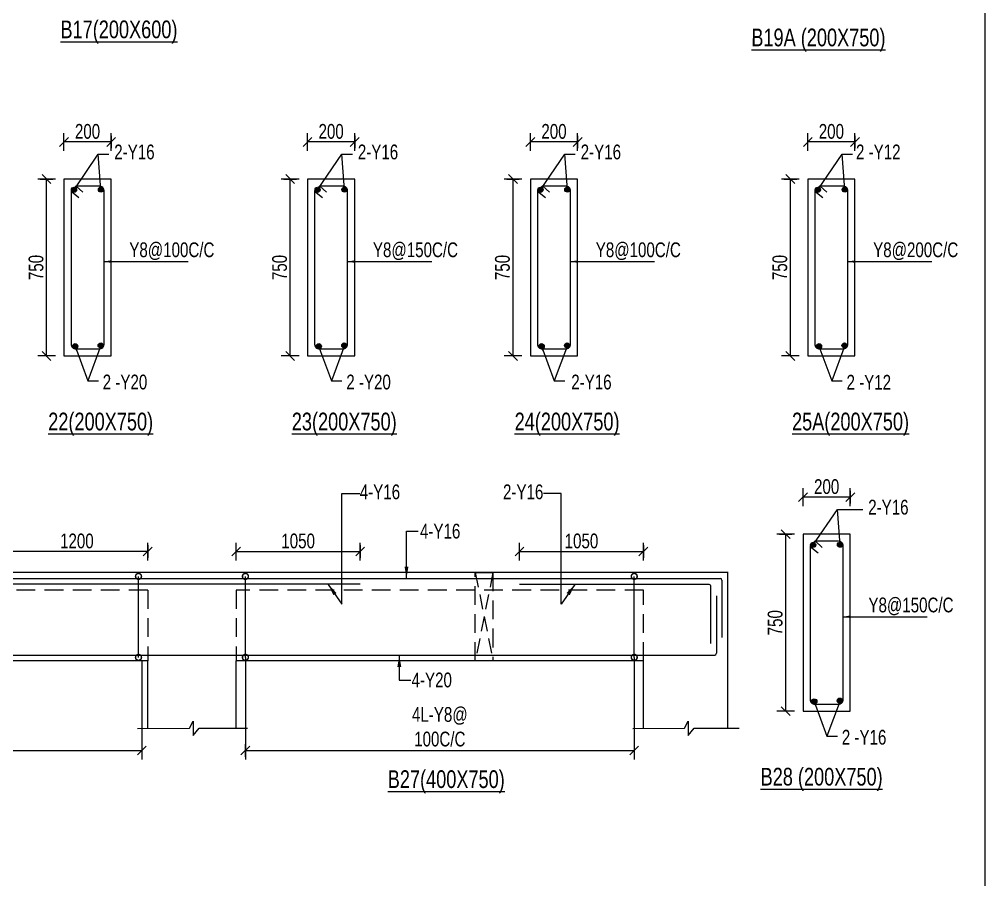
# Model space of a CAD drawing. Header units: millimetres. Extents: x 24879 to 98673, y 1890 to 33226.
# Drawn here: x 50215 to 58396, y 9861 to 17154 of the extents above; entities that cross this region are included whole.
import ezdxf

# ---------------------------------------------------------------- set-up
doc = ezdxf.new("R2010")
doc.units = ezdxf.units.MM
for name, pattern in [('CONTINOUS', [0]), ('CONTINU', [0]), ('HIDDEN', [9.525, 6.35, -3.175])]:
    doc.linetypes.add(name, pattern=pattern)
for name, color, linetype in [('-S-ARROW', 253, 'Continuous'), ('-S-DIM', 3, 'Continuous'), ('-S-MISC', 8, 'Continuous'), ('-STR-BEAM', 4, 'CONTINU'), ('-STR-REINF', 3, 'Continuous'), ('-STR-TEXT', 6, 'Continuous'), ('BEAM', 7, 'Continuous'), ('dim', 8, 'Continuous'), ('rein', 3, 'Continuous'), ('Text', 6, 'Continuous')]:
    doc.layers.add(name, color=color, linetype=linetype)
for name, color, linetype, lineweight in [('-S-STIRUP', 11, 'Continuous', 9), ('-STR-COLUMN', 5, 'HIDDEN', 13), ('-STR-RF-DIM', 252, 'CONTINOUS', 20), ('Elevation-1', 41, 'Continuous', 20), ('S-BEAM-IDEN', 2, 'Continuous', 9), ('SEC TEXT', 9, 'Continuous', 18), ('SLAB LINE', 254, 'HIDDEN', 20)]:
    doc.layers.add(name, color=color, linetype=linetype, lineweight=lineweight)
doc.styles.add('BEAM-LS', font='romans.shx', dxfattribs={"width": 0.8})
doc.styles.add('EL', font='swisscl.ttf')
doc.styles.add('SOBHA', font='swisscl.ttf')
doc.styles.add('sobha.sed', font='swisscl.ttf')
doc.dimstyles.new('S-25', dxfattribs={"dimscale": 25, "dimtxt": 2.5, "dimasz": 1.5, "dimexe": 0.25, "dimexo": 0.5, "dimgap": 0.1, "dimtad": 0, "dimdec": 0, "dimrnd": 0.0005, "dimzin": 0, "dimdsep": 46, "dimtxsty": 'SOBHA', "dimblk": 'OBLIQUE', "dimcen": 0.09, "dimclrd": 8, "dimclre": 8, "dimclrt": 6, "dimadec": 0, "dimazin": 0, "dimtfac": 1, "dimtdec": 0, "dimtofl": 0, "dimtmove": 0, "dimatfit": 3, "dimfxl": 0.18, "dimtolj": 1, "dimtzin": 0, "dimlwd": -1, "dimlwe": -1, "dimarcsym": 0})
doc.dimstyles.new('S-25L', dxfattribs={"dimscale": 25, "dimtxt": 2.5, "dimasz": 2.5, "dimexe": 1.5, "dimexo": 1.5, "dimgap": 0.2, "dimtad": 0, "dimdec": 0, "dimrnd": 0.0005, "dimzin": 0, "dimdsep": 46, "dimtxsty": 'sobha.sed', "dimblk": 'OBLIQUE', "dimcen": 0.09, "dimdle": 1.5, "dimclrd": 8, "dimclre": 8, "dimclrt": 6, "dimadec": 0, "dimazin": 0, "dimtfac": 1, "dimtdec": 0, "dimtofl": 0, "dimtmove": 1, "dimatfit": 3, "dimfxl": 0.18, "dimtolj": 1, "dimtzin": 0, "dimlwd": -1, "dimlwe": -1, "dimarcsym": 0})
doc.dimstyles.new('S-50', dxfattribs={"dimscale": 50, "dimtxt": 2.5, "dimasz": 1.25, "dimexe": 1, "dimexo": 1, "dimgap": 0.5, "dimtad": 1, "dimdec": 0, "dimrnd": 0.0005, "dimzin": 0, "dimdsep": 46, "dimtxsty": 'EL', "dimblk": 'ARCHTICK', "dimcen": 0.09, "dimdle": 1.5, "dimclrd": 251, "dimclre": 251, "dimclrt": 6, "dimadec": 0, "dimazin": 0, "dimtfac": 1, "dimtdec": 0, "dimtofl": 0, "dimtmove": 0, "dimatfit": 3, "dimfxl": 2, "dimtolj": 1, "dimtzin": 0, "dimlwd": -1, "dimlwe": -1, "dimarcsym": 0})
doc.dimstyles.new('S-DIM50', dxfattribs={"dimscale": 50, "dimtxt": 2.5, "dimasz": 1.2, "dimexe": 1.5, "dimexo": 1, "dimgap": 0.5, "dimtad": 1, "dimdec": 0, "dimdsep": 46, "dimtxsty": 'sobha.sed', "dimblk": 'OBLIQUE', "dimcen": 0, "dimdle": 0.75, "dimclrd": 8, "dimclre": 8, "dimclrt": 6, "dimazin": 2, "dimtfac": 1, "dimtdec": 0, "dimtix": 1, "dimtmove": 2, "dimatfit": 3, "dimfxl": 1, "dimtolj": 1, "dimlwd": -1, "dimlwe": 9, "dimarcsym": 0})
doc.dimstyles.new('STIRUP', dxfattribs={"dimscale": 50, "dimtxt": 2.5, "dimasz": 2.2, "dimexe": 0, "dimexo": 0, "dimgap": 0.5, "dimtad": 0, "dimdec": 0, "dimzin": 0, "dimdsep": 46, "dimtxsty": 'BEAM-LS', "dimblk": 'DOTSMALL', "dimcen": 0.09, "dimclrd": 256, "dimclre": 256, "dimclrt": 256, "dimadec": 5, "dimazin": 0, "dimtfac": 1, "dimtdec": 0, "dimtofl": 0, "dimtmove": 0, "dimatfit": 3, "dimldrblk": 'DOTSMALL', "dimfxl": 0, "dimfxlon": 1, "dimtolj": 1, "dimtzin": 0, "dimlwd": -1, "dimlwe": -1, "dimarcsym": 0})

# ---------------------------------------------------------------- blocks, each defined once
blk = doc.blocks.new('_Oblique')
at = {"color": 0, "linetype": 'ByBlock', "lineweight": -2}
for p, q in [((-0.5, -0.5), (0.5, 0.5)), ((0, 0.71), (0, -0.71))]:
    blk.add_line(p, q, dxfattribs=at)
blk = doc.blocks.new('*D133')
at = {"layer": '-S-DIM', "color": 8, "linetype": 'Continuous', "lineweight": 9, "transparency": 16777216}
for p, q in [((50593.5, 16038.7), (50593.5, 16188.7)), ((50993.5, 16038.7), (50993.5, 16188.7))]:
    blk.add_line(p, q, dxfattribs=at)
at = {"layer": '-S-DIM', "color": 8, "linetype": 'Continuous', "transparency": 16777216}
blk.add_line((50994.3, 16113.7), (50592.8, 16113.7), dxfattribs=at)
at = {"layer": '-S-DIM', "color": 8, "transparency": 16777216, "xscale": 75, "yscale": 75, "zscale": 75, "rotation": 180}
blk.add_blockref('_Oblique', (50593.5, 16113.7), dxfattribs=at)
at = {"layer": '-S-DIM', "color": 8, "transparency": 16777216, "xscale": 75, "yscale": 75, "zscale": 75}
blk.add_blockref('_Oblique', (50993.5, 16113.7), dxfattribs=at)
at = {"layer": '-S-DIM', "color": 6, "transparency": 16777216, "insert": (50793.5, 16202.7), "char_height": 125, "attachment_point": 5, "style": 'sobha.sed'}
blk.add_mtext('\\A1;200', dxfattribs=at)
blk = doc.blocks.new('*D134')
at = {"layer": '-S-DIM', "color": 8, "linetype": 'Continuous', "lineweight": 9, "transparency": 16777216}
for p, q in [((50521.3, 15799.8), (50371.3, 15799.8)), ((50521.3, 14299.8), (50371.3, 14299.8))]:
    blk.add_line(p, q, dxfattribs=at)
at = {"layer": '-S-DIM', "color": 8, "linetype": 'Continuous', "transparency": 16777216}
blk.add_line((50446.3, 14299), (50446.3, 15800.5), dxfattribs=at)
at = {"layer": '-S-DIM', "color": 8, "transparency": 16777216, "xscale": 75, "yscale": 75, "zscale": 75}
for p, rotation in [((50446.3, 15799.8), 90), ((50446.3, 14299.8), 270)]:
    blk.add_blockref('_Oblique', p, dxfattribs=dict(at, rotation=rotation))
at = {"layer": '-S-DIM', "color": 6, "transparency": 16777216, "insert": (50357.3, 15049.8), "char_height": 125, "attachment_point": 5, "rotation": 90, "style": 'sobha.sed'}
blk.add_mtext('\\A1;750', dxfattribs=at)
blk = doc.blocks.new('*D135')
at = {"layer": '-S-DIM', "color": 8, "linetype": 'Continuous', "lineweight": 9, "transparency": 16777216}
for p, q in [((52657.7, 16038.7), (52657.7, 16188.7)), ((53057.7, 16038.7), (53057.7, 16188.7))]:
    blk.add_line(p, q, dxfattribs=at)
at = {"layer": '-S-DIM', "color": 8, "linetype": 'Continuous', "transparency": 16777216}
blk.add_line((53058.4, 16113.7), (52656.9, 16113.7), dxfattribs=at)
at = {"layer": '-S-DIM', "color": 8, "transparency": 16777216, "xscale": 75, "yscale": 75, "zscale": 75, "rotation": 180}
blk.add_blockref('_Oblique', (52657.7, 16113.7), dxfattribs=at)
at = {"layer": '-S-DIM', "color": 8, "transparency": 16777216, "xscale": 75, "yscale": 75, "zscale": 75}
blk.add_blockref('_Oblique', (53057.7, 16113.7), dxfattribs=at)
at = {"layer": '-S-DIM', "color": 6, "transparency": 16777216, "insert": (52857.7, 16202.7), "char_height": 125, "attachment_point": 5, "style": 'sobha.sed'}
blk.add_mtext('\\A1;200', dxfattribs=at)
blk = doc.blocks.new('*D136')
at = {"layer": '-S-DIM', "color": 8, "linetype": 'Continuous', "lineweight": 9, "transparency": 16777216}
for p, q in [((52585.5, 15799.8), (52435.5, 15799.8)), ((52585.5, 14299.8), (52435.5, 14299.8))]:
    blk.add_line(p, q, dxfattribs=at)
at = {"layer": '-S-DIM', "color": 8, "linetype": 'Continuous', "transparency": 16777216}
blk.add_line((52510.5, 14299), (52510.5, 15800.5), dxfattribs=at)
at = {"layer": '-S-DIM', "color": 8, "transparency": 16777216, "xscale": 75, "yscale": 75, "zscale": 75}
for p, rotation in [((52510.5, 15799.8), 90), ((52510.5, 14299.8), 270)]:
    blk.add_blockref('_Oblique', p, dxfattribs=dict(at, rotation=rotation))
at = {"layer": '-S-DIM', "color": 6, "transparency": 16777216, "insert": (52421.4, 15049.8), "char_height": 125, "attachment_point": 5, "rotation": 90, "style": 'sobha.sed'}
blk.add_mtext('\\A1;750', dxfattribs=at)
blk = doc.blocks.new('*D137')
at = {"layer": '-S-DIM', "color": 8, "linetype": 'Continuous', "lineweight": 9, "transparency": 16777216}
for p, q in [((54546, 16038.7), (54546, 16188.7)), ((54946, 16038.7), (54946, 16188.7))]:
    blk.add_line(p, q, dxfattribs=at)
at = {"layer": '-S-DIM', "color": 8, "linetype": 'Continuous', "transparency": 16777216}
blk.add_line((54946.7, 16113.7), (54545.2, 16113.7), dxfattribs=at)
at = {"layer": '-S-DIM', "color": 8, "transparency": 16777216, "xscale": 75, "yscale": 75, "zscale": 75, "rotation": 180}
blk.add_blockref('_Oblique', (54546, 16113.7), dxfattribs=at)
at = {"layer": '-S-DIM', "color": 8, "transparency": 16777216, "xscale": 75, "yscale": 75, "zscale": 75}
blk.add_blockref('_Oblique', (54946, 16113.7), dxfattribs=at)
at = {"layer": '-S-DIM', "color": 6, "transparency": 16777216, "insert": (54746, 16202.7), "char_height": 125, "attachment_point": 5, "style": 'sobha.sed'}
blk.add_mtext('\\A1;200', dxfattribs=at)
blk = doc.blocks.new('*D138')
at = {"layer": '-S-DIM', "color": 8, "linetype": 'Continuous', "lineweight": 9, "transparency": 16777216}
for p, q in [((54473.8, 15799.8), (54323.8, 15799.8)), ((54473.8, 14299.8), (54323.8, 14299.8))]:
    blk.add_line(p, q, dxfattribs=at)
at = {"layer": '-S-DIM', "color": 8, "linetype": 'Continuous', "transparency": 16777216}
blk.add_line((54398.8, 14299), (54398.8, 15800.5), dxfattribs=at)
at = {"layer": '-S-DIM', "color": 8, "transparency": 16777216, "xscale": 75, "yscale": 75, "zscale": 75}
for p, rotation in [((54398.8, 15799.8), 90), ((54398.8, 14299.8), 270)]:
    blk.add_blockref('_Oblique', p, dxfattribs=dict(at, rotation=rotation))
at = {"layer": '-S-DIM', "color": 6, "transparency": 16777216, "insert": (54309.8, 15049.8), "char_height": 125, "attachment_point": 5, "rotation": 90, "style": 'sobha.sed'}
blk.add_mtext('\\A1;750', dxfattribs=at)
blk = doc.blocks.new('*D139')
at = {"layer": '-S-DIM', "color": 8, "linetype": 'Continuous', "lineweight": 9, "transparency": 16777216}
for p, q in [((56896.5, 16038.7), (56896.5, 16188.7)), ((57296.5, 16038.7), (57296.5, 16188.7))]:
    blk.add_line(p, q, dxfattribs=at)
at = {"layer": '-S-DIM', "color": 8, "linetype": 'Continuous', "transparency": 16777216}
blk.add_line((57297.3, 16113.7), (56895.8, 16113.7), dxfattribs=at)
at = {"layer": '-S-DIM', "color": 8, "transparency": 16777216, "xscale": 75, "yscale": 75, "zscale": 75, "rotation": 180}
blk.add_blockref('_Oblique', (56896.5, 16113.7), dxfattribs=at)
at = {"layer": '-S-DIM', "color": 8, "transparency": 16777216, "xscale": 75, "yscale": 75, "zscale": 75}
blk.add_blockref('_Oblique', (57296.5, 16113.7), dxfattribs=at)
at = {"layer": '-S-DIM', "color": 6, "transparency": 16777216, "insert": (57096.5, 16202.7), "char_height": 125, "attachment_point": 5, "style": 'sobha.sed'}
blk.add_mtext('\\A1;200', dxfattribs=at)
blk = doc.blocks.new('*D155')
at = {"layer": '-S-DIM', "color": 8, "linetype": 'Continuous', "lineweight": 9, "transparency": 16777216}
for p, q in [((56824.3, 15799.8), (56674.3, 15799.8)), ((56824.3, 14299.8), (56674.3, 14299.8))]:
    blk.add_line(p, q, dxfattribs=at)
at = {"layer": '-S-DIM', "color": 8, "linetype": 'Continuous', "transparency": 16777216}
blk.add_line((56749.3, 14299), (56749.3, 15800.5), dxfattribs=at)
at = {"layer": '-S-DIM', "color": 8, "transparency": 16777216, "xscale": 75, "yscale": 75, "zscale": 75}
for p, rotation in [((56749.3, 15799.8), 90), ((56749.3, 14299.8), 270)]:
    blk.add_blockref('_Oblique', p, dxfattribs=dict(at, rotation=rotation))
at = {"layer": '-S-DIM', "color": 6, "transparency": 16777216, "insert": (56660.3, 15049.8), "char_height": 125, "attachment_point": 5, "rotation": 90, "style": 'sobha.sed'}
blk.add_mtext('\\A1;750', dxfattribs=at)
blk = doc.blocks.new('*D163')
at = {"layer": '-S-DIM', "color": 8, "linetype": 'Continuous', "lineweight": 9, "transparency": 16777216}
for p, q in [((50103.1, 12567.2), (50103.1, 12717.2)), ((51303.1, 12567.2), (51303.1, 12717.2))]:
    blk.add_line(p, q, dxfattribs=at)
at = {"layer": '-S-DIM', "color": 8, "linetype": 'Continuous', "transparency": 16777216}
blk.add_line((51303.9, 12642.2), (50102.4, 12642.2), dxfattribs=at)
at = {"layer": '-S-DIM', "color": 8, "transparency": 16777216, "xscale": 75, "yscale": 75, "zscale": 75, "rotation": 180}
blk.add_blockref('_Oblique', (50103.1, 12642.2), dxfattribs=at)
at = {"layer": '-S-DIM', "color": 8, "transparency": 16777216, "xscale": 75, "yscale": 75, "zscale": 75}
blk.add_blockref('_Oblique', (51303.1, 12642.2), dxfattribs=at)
at = {"layer": '-S-DIM', "color": 6, "transparency": 16777216, "insert": (50703.1, 12731.2), "char_height": 125, "attachment_point": 5, "style": 'sobha.sed'}
blk.add_mtext('\\A1;1200', dxfattribs=at)
blk = doc.blocks.new('*D165')
at = {"layer": '-STR-RF-DIM', "color": 8, "linetype": 'Continuous', "lineweight": 9, "transparency": 16777216}
for p, q in [((47469, 11744.1), (47469, 10880.3)), ((51253.1, 11714.7), (51253.1, 10880.3))]:
    blk.add_line(p, q, dxfattribs=at)
at = {"layer": '-STR-RF-DIM', "color": 8, "linetype": 'Continuous', "transparency": 16777216}
blk.add_line((47468.3, 10955.3), (51253.9, 10955.3), dxfattribs=at)
at = {"layer": '-STR-RF-DIM', "color": 8, "transparency": 16777216, "xscale": 75, "yscale": 75, "zscale": 75, "rotation": 180}
blk.add_blockref('_Oblique', (47469, 10955.3), dxfattribs=at)
at = {"layer": '-STR-RF-DIM', "color": 8, "transparency": 16777216, "xscale": 75, "yscale": 75, "zscale": 75}
blk.add_blockref('_Oblique', (51253.1, 10955.3), dxfattribs=at)
at = {"layer": '-STR-RF-DIM', "color": 6, "transparency": 16777216, "insert": (49361.1, 11156.2), "char_height": 125, "attachment_point": 5, "style": 'sobha.sed'}
blk.add_mtext('\\A1;4L-Y10@\\P100C/C', dxfattribs=at)
blk = doc.blocks.new('_DotSmall')
at = {"color": 0, "linetype": 'ByBlock', "const_width": 0.5}
blk.add_lwpolyline([(-0.0625, 0, 1), (0.0625, 0, 1)], format="xyb", close=True, dxfattribs=at)
blk = doc.blocks.new('*D166')
at = {"layer": '-S-STIRUP', "ltscale": 100, "transparency": 16777216}
blk.add_line((51225.3, 11745), (51225.3, 12431.7), dxfattribs=at)
at = {"layer": '-S-STIRUP', "linetype": 'CONTINU', "ltscale": 100, "transparency": 16777216, "xscale": 100, "yscale": 100, "zscale": 100}
for p, rotation in [((51225.3, 12431.7), 90), ((51225.3, 11745), 270)]:
    blk.add_blockref('_DotSmall', p, dxfattribs=dict(at, rotation=rotation))
blk = doc.blocks.new('_ArchTick')
at = {"color": 0, "linetype": 'ByBlock', "const_width": 0.15}
blk.add_lwpolyline([(-0.5, -0.5), (0.5, 0.5)], dxfattribs=at)
blk = doc.blocks.new('*D167')
at = {"layer": '-S-DIM', "color": 8, "linetype": 'Continuous', "lineweight": 9, "transparency": 16777216}
for p, q in [((52053.1, 12567.2), (52053.1, 12717.2)), ((53103.1, 12567.2), (53103.1, 12717.2))]:
    blk.add_line(p, q, dxfattribs=at)
at = {"layer": '-S-DIM', "color": 8, "linetype": 'Continuous', "transparency": 16777216}
blk.add_line((52052.4, 12642.2), (53103.9, 12642.2), dxfattribs=at)
at = {"layer": '-S-DIM', "color": 8, "transparency": 16777216, "xscale": 75, "yscale": 75, "zscale": 75, "rotation": 180}
blk.add_blockref('_Oblique', (52053.1, 12642.2), dxfattribs=at)
at = {"layer": '-S-DIM', "color": 8, "transparency": 16777216, "xscale": 75, "yscale": 75, "zscale": 75}
blk.add_blockref('_Oblique', (53103.1, 12642.2), dxfattribs=at)
at = {"layer": '-S-DIM', "color": 6, "transparency": 16777216, "insert": (52578.1, 12731.2), "char_height": 125, "attachment_point": 5, "style": 'sobha.sed'}
blk.add_mtext('\\A1;1050', dxfattribs=at)
blk = doc.blocks.new('*D168')
at = {"layer": '-S-DIM', "color": 8, "linetype": 'Continuous', "lineweight": 9, "transparency": 16777216}
for p, q in [((54453.8, 12567.2), (54453.8, 12717.2)), ((55503.9, 12567.2), (55503.9, 12717.2))]:
    blk.add_line(p, q, dxfattribs=at)
at = {"layer": '-S-DIM', "color": 8, "linetype": 'Continuous', "transparency": 16777216}
blk.add_line((54453.1, 12642.2), (55504.6, 12642.2), dxfattribs=at)
at = {"layer": '-S-DIM', "color": 8, "transparency": 16777216, "xscale": 75, "yscale": 75, "zscale": 75, "rotation": 180}
blk.add_blockref('_Oblique', (54453.8, 12642.2), dxfattribs=at)
at = {"layer": '-S-DIM', "color": 8, "transparency": 16777216, "xscale": 75, "yscale": 75, "zscale": 75}
blk.add_blockref('_Oblique', (55503.9, 12642.2), dxfattribs=at)
at = {"layer": '-S-DIM', "color": 6, "transparency": 16777216, "insert": (54978.9, 12731.2), "char_height": 125, "attachment_point": 5, "style": 'sobha.sed'}
blk.add_mtext('\\A1;1050', dxfattribs=at)
blk = doc.blocks.new('*D169')
at = {"layer": '-S-STIRUP', "ltscale": 100, "transparency": 16777216}
blk.add_line((52131, 11745), (52131, 12431.7), dxfattribs=at)
at = {"layer": '-S-STIRUP', "linetype": 'CONTINU', "ltscale": 100, "transparency": 16777216, "xscale": 100, "yscale": 100, "zscale": 100}
for p, rotation in [((52131, 12431.7), 90), ((52131, 11745), 270)]:
    blk.add_blockref('_DotSmall', p, dxfattribs=dict(at, rotation=rotation))
blk = doc.blocks.new('*D170')
at = {"layer": '-STR-RF-DIM', "color": 8, "linetype": 'Continuous', "lineweight": 9, "transparency": 16777216}
for p, q in [((52131, 11744.1), (52131, 10880.3)), ((55426.1, 11745), (55426.1, 10880.3))]:
    blk.add_line(p, q, dxfattribs=at)
at = {"layer": '-STR-RF-DIM', "color": 8, "linetype": 'Continuous', "transparency": 16777216}
blk.add_line((52130.2, 10955.3), (55426.8, 10955.3), dxfattribs=at)
at = {"layer": '-STR-RF-DIM', "color": 8, "transparency": 16777216, "xscale": 75, "yscale": 75, "zscale": 75, "rotation": 180}
blk.add_blockref('_Oblique', (52131, 10955.3), dxfattribs=at)
at = {"layer": '-STR-RF-DIM', "color": 8, "transparency": 16777216, "xscale": 75, "yscale": 75, "zscale": 75}
blk.add_blockref('_Oblique', (55426.1, 10955.3), dxfattribs=at)
at = {"layer": '-STR-RF-DIM', "color": 6, "transparency": 16777216, "insert": (53778.5, 11156.2), "char_height": 125, "attachment_point": 5, "style": 'sobha.sed'}
blk.add_mtext('\\A1;4L-Y8@\\P100C/C', dxfattribs=at)
blk = doc.blocks.new('*D171')
at = {"layer": '-S-STIRUP', "ltscale": 100, "transparency": 16777216}
blk.add_line((55426.1, 11745), (55426.1, 12431.7), dxfattribs=at)
at = {"layer": '-S-STIRUP', "linetype": 'CONTINU', "ltscale": 100, "transparency": 16777216, "xscale": 100, "yscale": 100, "zscale": 100}
for p, rotation in [((55426.1, 12431.7), 90), ((55426.1, 11745), 270)]:
    blk.add_blockref('_DotSmall', p, dxfattribs=dict(at, rotation=rotation))
blk = doc.blocks.new('A$Ccd2fb86f')
at = {"layer": 'Elevation-1', "color": 6, "ltscale": 20}
blk.add_lwpolyline([(0, 545.01), (670.34, 545.01), (670.34, 0), (0, 0)], close=True, dxfattribs=at)
blk = doc.blocks.new('*D331')
at = {"layer": '-S-DIM', "color": 8, "linetype": 'Continuous', "lineweight": 9, "transparency": 16777216}
for p, q in [((56856.6, 13028), (56856.6, 13178)), ((57256.6, 13028), (57256.6, 13178))]:
    blk.add_line(p, q, dxfattribs=at)
at = {"layer": '-S-DIM', "color": 8, "linetype": 'Continuous', "transparency": 16777216}
blk.add_line((57257.3, 13103), (56855.8, 13103), dxfattribs=at)
at = {"layer": '-S-DIM', "color": 8, "transparency": 16777216, "xscale": 75, "yscale": 75, "zscale": 75, "rotation": 180}
blk.add_blockref('_Oblique', (56856.6, 13103), dxfattribs=at)
at = {"layer": '-S-DIM', "color": 8, "transparency": 16777216, "xscale": 75, "yscale": 75, "zscale": 75}
blk.add_blockref('_Oblique', (57256.6, 13103), dxfattribs=at)
at = {"layer": '-S-DIM', "color": 6, "transparency": 16777216, "insert": (57056.6, 13192), "char_height": 125, "attachment_point": 5, "style": 'sobha.sed'}
blk.add_mtext('\\A1;200', dxfattribs=at)
blk = doc.blocks.new('*D332')
at = {"layer": '-S-DIM', "color": 8, "linetype": 'Continuous', "lineweight": 9, "transparency": 16777216}
for p, q in [((56784.4, 12789), (56634.4, 12789)), ((56784.4, 11289), (56634.4, 11289))]:
    blk.add_line(p, q, dxfattribs=at)
at = {"layer": '-S-DIM', "color": 8, "linetype": 'Continuous', "transparency": 16777216}
blk.add_line((56709.4, 11288.3), (56709.4, 12789.8), dxfattribs=at)
at = {"layer": '-S-DIM', "color": 8, "transparency": 16777216, "xscale": 75, "yscale": 75, "zscale": 75}
for p, rotation in [((56709.4, 12789), 90), ((56709.4, 11289), 270)]:
    blk.add_blockref('_Oblique', p, dxfattribs=dict(at, rotation=rotation))
at = {"layer": '-S-DIM', "color": 6, "transparency": 16777216, "insert": (56620.4, 12039), "char_height": 125, "attachment_point": 5, "rotation": 90, "style": 'sobha.sed'}
blk.add_mtext('\\A1;750', dxfattribs=at)

msp = doc.modelspace()

# ---------------------------------------------------------------- hatches: boundary and pattern name
at = {"layer": 'rein', "ltscale": 3000}
for points in [[(50700.7, 15708.9, -1), (50657.1, 15708.9, -1)], [(50928.6, 15710.6, -1), (50885, 15710.6, -1)], [(52764.9, 15708.9, -1), (52721.3, 15708.9, -1)], [(52992.7, 15710.6, -1), (52949.2, 15710.6, -1)], [(54653.2, 15708.9, -1), (54609.6, 15708.9, -1)], [(54881.1, 15710.6, -1), (54837.5, 15710.6, -1)], [(57003.8, 15708.9, -1), (56960.2, 15708.9, -1)], [(57231.6, 15710.6, -1), (57188, 15710.6, -1)], [(50710.8, 14382.7, -1), (50667.2, 14382.7, -1)], [(50926.6, 14388.7, -1), (50883, 14388.7, -1)], [(52774.9, 14382.7, -1), (52731.3, 14382.7, -1)], [(52990.8, 14388.7, -1), (52947.2, 14388.7, -1)], [(54663.2, 14382.7, -1), (54619.6, 14382.7, -1)], [(54879.1, 14388.7, -1), (54835.5, 14388.7, -1)], [(57013.8, 14382.7, -1), (56970.2, 14382.7, -1)], [(57229.6, 14388.7, -1), (57186, 14388.7, -1)], [(56963.8, 12698.2, -1), (56920.2, 12698.2, -1)], [(57191.7, 12699.9, -1), (57148.1, 12699.9, -1)], [(56973.8, 11372, -1), (56930.2, 11372, -1)], [(57189.7, 11377.9, -1), (57146.1, 11377.9, -1)]]:
    msp.add_hatch(color=256, dxfattribs=at).paths.add_polyline_path(points)

# ---------------------------------------------------------------- linework, layer by layer
at = {"layer": '-S-MISC', "linetype": 'ByBlock', "ltscale": 1000, "elevation": 0}
for points in [[(51218, 11143.5), (51657.3, 11143.8), (51688.2, 11203.5), (51688.2, 11083.3), (51738, 11143.8), (52149.3, 11143.8)], [(55413.2, 11143.5), (55852.5, 11143.8), (55883.4, 11203.5), (55883.4, 11083.3), (55933.3, 11143.8), (56314.1, 11143.8)]]:
    msp.add_lwpolyline(points, dxfattribs=at)
at = {"layer": '-STR-BEAM'}
for p, q in [((51303.1, 12464.7, 0), (47385, 12464.7, 0)), ((56223.4, 12464.7, 0), (51303.1, 12464.7, 0)), ((51303.1, 11714.7, 0), (47385, 11714.7, 0)), ((55503.9, 11714.7, 0), (52053.1, 11714.7, 0))]:
    msp.add_line(p, q, dxfattribs=at)
at = {"layer": '-STR-BEAM', "linetype": 'HIDDEN', "ltscale": 25, "elevation": 0}
msp.add_lwpolyline([(54079.2, 12464.7), (54229.2, 12464.8), (54229.2, 11714.8), (54079.2, 11714.8), (54079.2, 12464.7)], dxfattribs=at)
at = {"layer": '-STR-COLUMN', "linetype": 'Continuous', "ltscale": 10}
for p, q in [((56219.2, 11143.8, 0), (56219.2, 12464.7, 0)), ((51303.1, 11143.8, 0), (51303.1, 11714.7, 0)), ((52053.1, 11143.8, 0), (52053.1, 11714.7, 0)), ((55503.9, 11143.8, 0), (55503.9, 11714.7, 0))]:
    msp.add_line(p, q, dxfattribs=at)
at = {"layer": '-STR-REINF', "ltscale": 10}
for p, q in [((39608.8, 12414.7, 0), (56158.5, 12414.7, 0)), ((53103.1, 12364.7, 0), (50103.1, 12364.7, 0)), ((56169.2, 12399.7, 0), (56169.2, 11914, 0)), ((56122.9, 12265.4, 0), (56122.9, 11779.7, 0)), ((39658.8, 11764.7, 0), (56107.9, 11764.7, 0))]:
    msp.add_line(p, q, dxfattribs=at)
at = {"layer": '-STR-REINF', "ltscale": 10, "elevation": 0}
msp.add_lwpolyline([(54453.8, 12364.7), (56057.9, 12364.7, -0.414214), (56072.9, 12349.7), (56072.9, 11864)], format="xyb", dxfattribs=at)
at = {"layer": '-STR-REINF', "ltscale": 10}
for centre, start, end in [((56154.2, 12399.7, 0), 0, 90), ((56107.9, 11779.7, 0), 270, 0)]:
    msp.add_arc(centre, 15, start, end, dxfattribs=at)
at = {"layer": 'BEAM', "ltscale": 0.05}
for points, elevation in [([(50593.5, 14299.8), (50993.5, 14299.8), (50993.5, 15799.8), (50593.5, 15799.8)], 178586.6), ([(52657.7, 14299.8), (53057.7, 14299.8), (53057.7, 15799.8), (52657.7, 15799.8)], 178586.6), ([(54546, 14299.8), (54946, 14299.8), (54946, 15799.8), (54546, 15799.8)], 178586.6), ([(56896.5, 14299.8), (57296.5, 14299.8), (57296.5, 15799.8), (56896.5, 15799.8)], 178586.6), ([(56856.6, 11289), (57256.6, 11289), (57256.6, 12789), (56856.6, 12789)], 0)]:
    msp.add_lwpolyline(points, close=True, dxfattribs=dict(at, elevation=elevation))
at = {"layer": 'rein', "ltscale": 3000}
for p, q in [((50698.2, 15739.8, 178586.6), (50754.8, 15687.1, 178586.6)), ((52762.4, 15739.8, 178586.6), (52819, 15687.1, 178586.6)), ((54650.7, 15739.8, 178586.6), (54707.3, 15687.1, 178586.6)), ((57001.3, 15739.8, 178586.6), (57057.9, 15687.1, 178586.6)), ((50653.5, 15695.6, 178586.6), (50720.8, 15643, 178586.6)), ((52717.7, 15695.6, 178586.6), (52785, 15643, 178586.6)), ((54606, 15695.6, 178586.6), (54673.3, 15643, 178586.6)), ((56956.5, 15695.6, 178586.6), (57023.8, 15643, 178586.6)), ((56916.6, 12684.9, 0), (56983.9, 12632.3, 0)), ((56961.3, 12729, 0), (57017.9, 12676.3, 0))]:
    msp.add_line(p, q, dxfattribs=at)
for points, elevation in [([(50693.5, 14359.8), (50893.5, 14359.8, 0.414214), (50933.5, 14399.8), (50933.5, 15699.8, 0.414214), (50893.5, 15739.8), (50693.5, 15739.8), (50653.5, 15699.8), (50653.5, 14399.8, 0.414214)], 178586.6), ([(52757.7, 14359.8), (52957.7, 14359.8, 0.414214), (52997.7, 14399.8), (52997.7, 15699.8, 0.414214), (52957.7, 15739.8), (52757.7, 15739.8), (52717.7, 15699.8), (52717.7, 14399.8, 0.414214)], 178586.6), ([(54646, 14359.8), (54846, 14359.8, 0.414214), (54886, 14399.8), (54886, 15699.8, 0.414214), (54846, 15739.8), (54646, 15739.8), (54606, 15699.8), (54606, 14399.8, 0.414214)], 178586.6), ([(56996.5, 14359.8), (57196.5, 14359.8, 0.414214), (57236.5, 14399.8), (57236.5, 15699.8, 0.414214), (57196.5, 15739.8), (56996.5, 15739.8), (56956.5, 15699.8), (56956.5, 14399.8, 0.414214)], 178586.6), ([(56956.6, 11349), (57156.6, 11349, 0.414214), (57196.6, 11389), (57196.6, 12689, 0.414214), (57156.6, 12729), (56956.6, 12729), (56916.6, 12689), (56916.6, 11389, 0.414214)], 0)]:
    msp.add_lwpolyline(points, format="xyb", close=True, dxfattribs=dict(at, elevation=elevation))
for centre in [(50678.9, 15708.9, 178586.6), (50906.8, 15710.6, 178586.6), (52743.1, 15708.9, 178586.6), (52970.9, 15710.6, 178586.6), (54631.4, 15708.9, 178586.6), (54859.3, 15710.6, 178586.6), (56982, 15708.9, 178586.6), (57209.8, 15710.6, 178586.6), (50689, 14382.7, 178586.6), (50904.8, 14388.7, 178586.6), (52753.1, 14382.7, 178586.6), (52969, 14388.7, 178586.6), (54641.4, 14382.7, 178586.6), (54857.3, 14388.7, 178586.6), (56992, 14382.7, 178586.6), (57207.8, 14388.7, 178586.6), (56942, 12698.2, 0), (57169.9, 12699.9, 0), (56952, 11372, 0), (57167.9, 11377.9, 0)]:
    msp.add_circle(centre, 21.8, dxfattribs=at)
at = {"layer": 'S-BEAM-IDEN', "color": 9, "linetype": 'HIDDEN', "ltscale": 20}
for p, q in [((54079.2, 12464.8, 0), (54229.2, 11714.8, 0)), ((54229.2, 12464.7, 0), (54079.2, 11714.8, 0))]:
    msp.add_line(p, q, dxfattribs=at)
at = {"layer": 'SLAB LINE', "linetype": 'HIDDEN', "ltscale": 25}
for p, q in [((51303.1, 12314.7, 0), (47385, 12314.7, 0)), ((51303.1, 12314.7, 0), (51303.1, 11714.7, 0)), ((52053.2, 12314.7, 0), (52053.1, 11714.7, 0)), ((55503.9, 12314.6, 0), (52053.1, 12314.7, 0)), ((55503.9, 11714.7, 0), (55503.9, 12314.6, 0))]:
    msp.add_line(p, q, dxfattribs=at)

# ---------------------------------------------------------------- block references
at = {"layer": 'Elevation-1', "color": 6, "ltscale": 20, "xscale": 50, "yscale": 50, "zscale": 50}
msp.add_blockref('A$Ccd2fb86f', (24878.6, 5533.7), dxfattribs=at)

# ---------------------------------------------------------------- texts
at = {"layer": '-STR-TEXT', "color": 6, "char_height": 125, "width": 281.386, "style": 'SOBHA'}
for s, insert, attachment_point in [('\\A1;4-Y16', (53100.1, 13210.6, 0), 1), ('\\A1;2-Y16', (54656, 13210.6, 0), 3), ('\\A1;4-Y20', (53539.2, 11489.4, 0), 7)]:
    msp.add_mtext(s, dxfattribs=dict(at, insert=insert, attachment_point=attachment_point))
at = {"layer": '-STR-TEXT', "color": 6, "insert": (53610.6, 12877.7, 0), "char_height": 125, "attachment_point": 1, "style": 'SOBHA'}
msp.add_mtext('\\A1;4-Y16', dxfattribs=at)
at = {"layer": 'SEC TEXT', "color": 1, "linetype": 'ByBlock', "style": 'sobha.sed'}
for s, p in [('%%UB17(200X600)', (50563.9, 16993.3, -178586.6)), ('%%UB19A (200X750)', (56418.4, 16924.8, 357173.2)), ('%%U22(200X750)', (50460.2, 13669.4, 178586.6)), ('%%U23(200X750)', (52524.3, 13669.4, 178586.6)), ('%%U24(200X750)', (54412.6, 13669.4, 178586.6)), ('%%U25A(200X750)', (56763.2, 13669.4, 178586.6)), ('%%UB28 (200X750)', (56496.9, 10658.7, 0)), ('%%UB27(400X750)', (53337.4, 10638, 0))]:
    msp.add_text(s, height=150, rotation=359.98928, dxfattribs=at).set_placement(p)
at = {"layer": 'Text', "ltscale": 3000, "char_height": 125, "style": 'SOBHA'}
for s, insert, width, attachment_point in [('2-Y16', (51190.8, 16091.7, 178586.6), 726.545, 2), ('2-Y16', (53254.9, 16091.7, 178586.6), 726.545, 2), ('2-Y16', (55143.3, 16091.7, 178586.6), 726.545, 2), ('2 -Y12', (57493.8, 16091.7, 178586.6), 726.545, 2), ('Y8@100C/C', (51508.1, 15262.5, 178586.6), 826.545, 2), ('Y8@150C/C', (53572.3, 15262.5, 178586.6), 826.545, 2), ('Y8@100C/C', (55460.6, 15262.5, 178586.6), 826.545, 2), ('Y8@200C/C', (57811.1, 15262.5, 178586.6), 826.545, 2), ('2 -Y20', (51110.8, 14014.7, 178586.6), 726.545, 8), ('2 -Y20', (53175, 14014.7, 178586.6), 726.545, 8), ('2-Y16', (55063.3, 14014.7, 178586.6), 726.545, 8), ('2 -Y12', (57413.9, 14014.7, 178586.6), 726.545, 8), ('2-Y16', (57579.5, 13080.9, 0), 726.545, 2), ('Y8@150C/C', (57771.2, 12251.8, 0), 826.545, 2), ('2 -Y16', (57373.9, 11004, 0), 726.545, 8)]:
    msp.add_mtext(s, dxfattribs=dict(at, insert=insert, width=width, attachment_point=attachment_point))

# ---------------------------------------------------------------- dimensions: what is measured, and where the dimension line sits
at = {"layer": '-S-DIM'}
for base, p1, p2, override, picture, middle in [((50593.5, 16113.7, 178586.6), (50993.5, 16037.4, 178586.6), (50593.5, 15970.1, 178586.6), {"dimscale": 1, "dimtxt": 125, "dimasz": 75, "dimexe": 75, "dimexo": 0, "dimgap": 25, "dimlfac": 0.5, "dimblk1": 'Oblique', "dimblk2": 'Oblique', "dimsah": 1, "dimcen": 4.5, "dimfxl": 75, "dimfxlon": 1}, '*D133', (50793.5, 16202.7, 178586.6)), ((52657.7, 16113.7, 178586.6), (53057.7, 16037.4, 178586.6), (52657.7, 15970.1, 178586.6), {"dimscale": 1, "dimtxt": 125, "dimasz": 75, "dimexe": 75, "dimexo": 0, "dimgap": 25, "dimlfac": 0.5, "dimblk1": 'Oblique', "dimblk2": 'Oblique', "dimsah": 1, "dimcen": 4.5, "dimfxl": 75, "dimfxlon": 1}, '*D135', (52857.7, 16202.7, 178586.6)), ((54546, 16113.7, 178586.6), (54946, 16037.4, 178586.6), (54546, 15970.1, 178586.6), {"dimscale": 1, "dimtxt": 125, "dimasz": 75, "dimexe": 75, "dimexo": 0, "dimgap": 25, "dimlfac": 0.5, "dimblk1": 'Oblique', "dimblk2": 'Oblique', "dimsah": 1, "dimcen": 4.5, "dimfxl": 75, "dimfxlon": 1}, '*D137', (54746, 16202.7, 178586.6)), ((56896.5, 16113.7, 178586.6), (57296.5, 16037.4, 178586.6), (56896.5, 15970.1, 178586.6), {"dimscale": 1, "dimtxt": 125, "dimasz": 75, "dimexe": 75, "dimexo": 0, "dimgap": 25, "dimlfac": 0.5, "dimblk1": 'Oblique', "dimblk2": 'Oblique', "dimsah": 1, "dimcen": 4.5, "dimfxl": 75, "dimfxlon": 1}, '*D139', (57096.5, 16202.7, 178586.6)), ((56856.6, 13103, 0), (57256.6, 13026.6, 0), (56856.6, 12959.3, 0), {"dimscale": 1, "dimtxt": 125, "dimasz": 75, "dimexe": 75, "dimexo": 0, "dimgap": 25, "dimlfac": 0.5, "dimblk1": 'Oblique', "dimblk2": 'Oblique', "dimsah": 1, "dimcen": 4.5, "dimfxl": 75, "dimfxlon": 1}, '*D331', (57056.6, 13192, 0)), ((50103.1, 12642.2, 0), (51303.1, 12464.7, 0), (50103.1, 12364.7, 0), {"dimscale": 1, "dimtxt": 125, "dimasz": 75, "dimexe": 75, "dimexo": 0, "dimgap": 25, "dimblk1": 'Oblique', "dimblk2": 'Oblique', "dimsah": 1, "dimcen": 4.5, "dimfxl": 75, "dimfxlon": 1}, '*D163', (50703.1, 12731.2, 0))]:
    dim = msp.add_linear_dim(base=base, p1=p1, p2=p2, dimstyle='S-DIM50', override=override, dxfattribs=at)
    dim.commit()
    dim.dimension.update_dxf_attribs({"geometry": picture, "text_midpoint": middle})
for base, p1, p2, angle, override, picture, middle in [((50446.3, 15799.8, 178586.6), (50593.5, 14299.8, 178586.6), (50593.5, 15799.8, 178586.6), 90, {"dimscale": 1, "dimtxt": 125, "dimasz": 75, "dimexe": 75, "dimexo": 0, "dimgap": 25, "dimlfac": 0.5, "dimblk1": 'Oblique', "dimblk2": 'Oblique', "dimsah": 1, "dimcen": 4.5, "dimfxl": 75, "dimfxlon": 1}, '*D134', (50357.3, 15049.8, 178586.6)), ((52510.5, 15799.8, 178586.6), (52657.7, 14299.8, 178586.6), (52657.7, 15799.8, 178586.6), 90, {"dimscale": 1, "dimtxt": 125, "dimasz": 75, "dimexe": 75, "dimexo": 0, "dimgap": 25, "dimlfac": 0.5, "dimblk1": 'Oblique', "dimblk2": 'Oblique', "dimsah": 1, "dimcen": 4.5, "dimfxl": 75, "dimfxlon": 1}, '*D136', (52421.4, 15049.8, 178586.6)), ((54398.8, 15799.8, 178586.6), (54546, 14299.8, 178586.6), (54546, 15799.8, 178586.6), 90, {"dimscale": 1, "dimtxt": 125, "dimasz": 75, "dimexe": 75, "dimexo": 0, "dimgap": 25, "dimlfac": 0.5, "dimblk1": 'Oblique', "dimblk2": 'Oblique', "dimsah": 1, "dimcen": 4.5, "dimfxl": 75, "dimfxlon": 1}, '*D138', (54309.8, 15049.8, 178586.6)), ((56749.3, 15799.8, 178586.6), (56896.5, 14299.8, 178586.6), (56896.5, 15799.8, 178586.6), 90, {"dimscale": 1, "dimtxt": 125, "dimasz": 75, "dimexe": 75, "dimexo": 0, "dimgap": 25, "dimlfac": 0.5, "dimblk1": 'Oblique', "dimblk2": 'Oblique', "dimsah": 1, "dimcen": 4.5, "dimfxl": 75, "dimfxlon": 1}, '*D155', (56660.3, 15049.8, 178586.6)), ((53103.1, 12642.2, 0), (52053.1, 12464.7, 0), (53103.1, 12364.7, 0), 180, {"dimscale": 1, "dimtxt": 125, "dimasz": 75, "dimexe": 75, "dimexo": 0, "dimgap": 25, "dimblk1": 'Oblique', "dimblk2": 'Oblique', "dimsah": 1, "dimcen": 4.5, "dimfxl": 75, "dimfxlon": 1}, '*D167', (52578.1, 12731.2, 0)), ((55503.9, 12642.2, 0), (54453.8, 12364.7, 0), (55503.9, 12464.7, 0), 180, {"dimscale": 1, "dimtxt": 125, "dimasz": 75, "dimexe": 75, "dimexo": 0, "dimgap": 25, "dimblk1": 'Oblique', "dimblk2": 'Oblique', "dimsah": 1, "dimcen": 4.5, "dimfxl": 75, "dimfxlon": 1}, '*D168', (54978.9, 12731.2, 0)), ((56709.4, 12789, 0), (56856.6, 11289, 0), (56856.6, 12789, 0), 90, {"dimscale": 1, "dimtxt": 125, "dimasz": 75, "dimexe": 75, "dimexo": 0, "dimgap": 25, "dimlfac": 0.5, "dimblk1": 'Oblique', "dimblk2": 'Oblique', "dimsah": 1, "dimcen": 4.5, "dimfxl": 75, "dimfxlon": 1}, '*D332', (56620.4, 12039, 0))]:
    dim = msp.add_linear_dim(base=base, p1=p1, p2=p2, angle=angle, dimstyle='S-DIM50', override=override, dxfattribs=at)
    dim.commit()
    dim.dimension.update_dxf_attribs({"geometry": picture, "text_midpoint": middle})
at = {"layer": '-S-STIRUP', "linetype": 'CONTINU', "ltscale": 100}
for base, p1, p2, picture, middle in [((51225.3, 12431.7, 178586.6), (51225.3, 11745, 178586.6), (51225.3, 12431.7, 178586.6), '*D166', (51225.3, 12088.3, 178586.6)), ((52131, 12431.7, 178586.6), (52131, 11745, 178586.6), (52131, 12431.7, 178586.6), '*D169', (52131, 12088.3, 178586.6)), ((55426.1, 12431.7, 178586.6), (55426.1, 11745, 178586.6), (55426.1, 12431.7, 178586.6), '*D171', (55426.1, 12088.3, 178586.6))]:
    dim = msp.add_linear_dim(base=base, p1=p1, p2=p2, angle=90, text=' ', dimstyle='STIRUP', override={"dimasz": 2}, dxfattribs=at)
    dim.commit()
    dim.dimension.update_dxf_attribs({"geometry": picture, "text_midpoint": middle})
at = {"layer": '-STR-RF-DIM'}
for base, p1, p2, text, picture, middle in [((51253.1, 10955.3, 178586.6), (47469, 11744.1, 178586.6), (51253.1, 11714.7, 0), '4L-Y10@\\P100C/C', '*D165', (49361.1, 11156.2, 178586.6)), ((55426.1, 10955.3, 178586.6), (52131, 11744.1, 178586.6), (55426.1, 11745, 178586.6), '4L-Y8@\\P100C/C', '*D170', (53778.5, 11156.2, 178586.6))]:
    dim = msp.add_linear_dim(base=base, p1=p1, p2=p2, text=text, dimstyle='S-DIM50', override={"dimscale": 1, "dimtxt": 125, "dimasz": 75, "dimexe": 75, "dimexo": 0, "dimgap": 25, "dimsah": 1, "dimcen": 4.5, "dimfxl": 75}, dxfattribs=at)
    dim.commit()
    dim.dimension.update_dxf_attribs({"geometry": picture, "text_midpoint": middle})

# ---------------------------------------------------------------- leaders
at = {"layer": '-S-ARROW'}
for points in [[(52833.3, 12363.3, 178586.6), (52948.7, 12196.9, 178586.6), (52948.7, 13135.2, 178586.6), (53100.1, 13135.2, 178586.6)], [(54922.9, 12363.3, 178586.6), (54807.5, 12196.9, 178586.6), (54807.5, 13135.2, 178586.6), (54656, 13135.2, 178586.6)], [(53496.4, 12414.7, 0), (53496.4, 12815.2, 0), (53595.5, 12815.2, 0)]]:
    msp.add_leader(points, dimstyle='S-50', override={"dimasz": 2, "dimgap": 0.1, "dimtad": 0}, dxfattribs=at)
at = {"layer": '-S-ARROW', "annotation_type": 0, "has_hookline": 1, "hookline_direction": 1, "text_width": 355.3}
msp.add_leader([(53435.2, 11764.7, 0), (53435.2, 11551.9, 0), (53534.2, 11551.9, 0)], dimstyle='S-50', override={"dimasz": 2, "dimgap": 0.1, "dimtad": 0}, dxfattribs=at)
at = {"layer": 'dim', "ltscale": 3000}
for points in [[(50678.9, 15708.9, 178586.6), (50884.7, 16010.7, 178586.6), (50973.4, 16010.7, 178586.6)], [(50906.8, 15710.6, 178586.6), (50884.7, 16010.7, 178586.6), (50973.4, 16010.7, 178586.6)], [(52743.1, 15708.9, 178586.6), (52948.8, 16010.7, 178586.6), (53037.5, 16010.7, 178586.6)], [(52970.9, 15710.6, 178586.6), (52948.8, 16010.7, 178586.6), (53037.5, 16010.7, 178586.6)], [(54631.4, 15708.9, 178586.6), (54837.1, 16010.7, 178586.6), (54925.8, 16010.7, 178586.6)], [(54859.3, 15710.6, 178586.6), (54837.1, 16010.7, 178586.6), (54925.8, 16010.7, 178586.6)], [(56982, 15708.9, 178586.6), (57187.7, 16010.7, 178586.6), (57276.4, 16010.7, 178586.6)], [(57209.8, 15710.6, 178586.6), (57187.7, 16010.7, 178586.6), (57276.4, 16010.7, 178586.6)], [(50687.3, 14381.7, 178586.6), (50796.5, 14088.8, 178586.6), (50885.2, 14088.8, 178586.6)], [(50906.8, 14388.9, 178586.6), (50796.5, 14088.8, 178586.6), (50885.2, 14088.8, 178586.6)], [(52751.4, 14381.7, 178586.6), (52860.6, 14088.8, 178586.6), (52949.3, 14088.8, 178586.6)], [(52970.9, 14388.9, 178586.6), (52860.6, 14088.8, 178586.6), (52949.3, 14088.8, 178586.6)], [(54639.7, 14381.7, 178586.6), (54748.9, 14088.8, 178586.6), (54837.6, 14088.8, 178586.6)], [(54859.3, 14388.9, 178586.6), (54748.9, 14088.8, 178586.6), (54837.6, 14088.8, 178586.6)], [(56990.3, 14381.7, 178586.6), (57099.5, 14088.8, 178586.6), (57188.2, 14088.8, 178586.6)], [(57209.8, 14388.9, 178586.6), (57099.5, 14088.8, 178586.6), (57188.2, 14088.8, 178586.6)], [(56942, 12698.2, 0), (57147.7, 12999.9, 0), (57362.1, 12999.9, 0)], [(57169.9, 12699.9, 0), (57147.7, 12999.9, 0), (57362.1, 12999.9, 0)], [(56950.3, 11371, 0), (57059.5, 11078.1, 0), (57148.2, 11078.1, 0)], [(57169.9, 11378.1, 0), (57059.5, 11078.1, 0), (57148.2, 11078.1, 0)]]:
    msp.add_leader(points, dimstyle='S-25', override={"dimasz": 1.5, "dimldrblk": 'DotBlank'}, dxfattribs=at)
at = {"layer": 'dim', "color": 8}
for points in [[(50928.9, 15100, 69367.9), (51624.4, 15099.7, 69367.9), (51645.5, 15100, 69367.9)], [(52993, 15100, 69367.9), (53688.5, 15099.7, 69367.9), (53709.7, 15100, 69367.9)], [(54881.4, 15100, 69367.9), (55576.8, 15099.7, 69367.9), (55598, 15100, 69367.9)], [(57231.9, 15100, 69367.9), (57927.4, 15099.7, 69367.9), (57948.5, 15100, 69367.9)], [(57191.9, 12089.2, -109218.6), (57887.4, 12088.9, -109218.6), (57908.6, 12089.2, -109218.6)]]:
    msp.add_leader(points, dimstyle='S-25L', dxfattribs=at)

doc.saveas('drawing.dxf')
